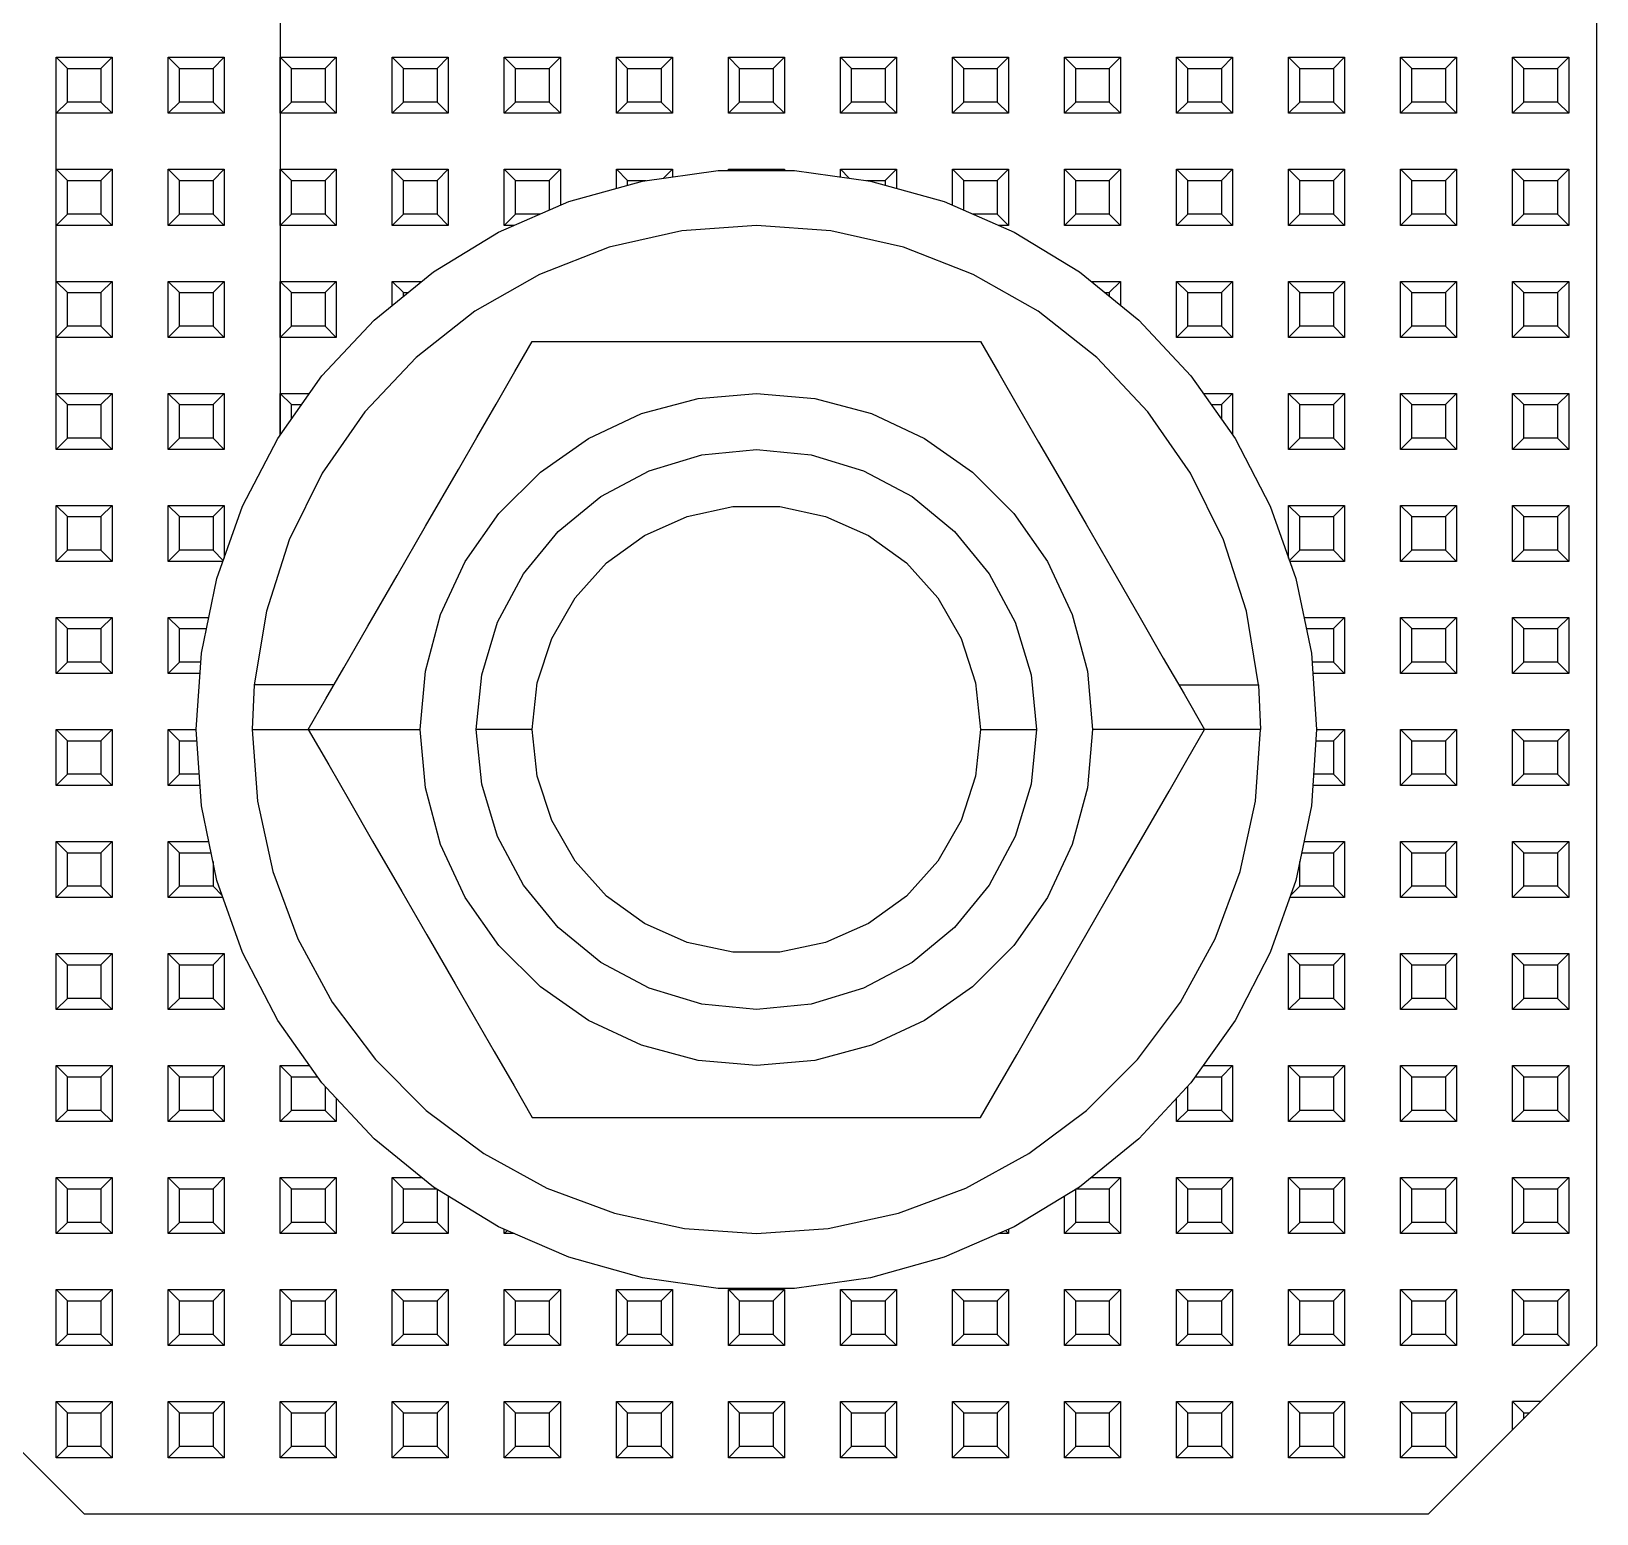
# Model space of a CAD drawing. Header units: millimetres. Extents: x 0 to 156, y 0 to 155.
# Drawn here: x 17.06 to 45, y 0 to 26.46 of the extents above; entities that cross this region are included whole.
import ezdxf

# ---------------------------------------------------------------- set-up
doc = ezdxf.new("R2010")
doc.units = ezdxf.units.MM

# ---------------------------------------------------------------- blocks, each defined once
blk = doc.blocks.new('CHINT_70dbcf6fe7c4519691b3c42ff544d895_FACE_0')
at = {"color": 7, "linetype": 'CONTINUOUS', "true_color": 0x40d9ff}
for p, q in [((17.7, 25.8), (17.5, 26)), ((17.5, 25), (17.5, 26)), ((17.5, 26), (18.5, 26)), ((18.3, 25.8), (18.5, 26)), ((18.5, 26), (18.5, 25)), ((19.7, 25.8), (19.5, 26)), ((19.5, 25), (19.5, 26)), ((19.5, 26), (20.5, 26)), ((20.3, 25.8), (20.5, 26)), ((20.5, 26), (20.5, 25)), ((21.7, 25.8), (21.5, 26)), ((21.5, 25), (21.5, 26)), ((21.5, 26), (22.5, 26)), ((22.3, 25.8), (22.5, 26)), ((22.5, 26), (22.5, 25)), ((23.7, 25.8), (23.5, 26)), ((23.5, 25), (23.5, 26)), ((23.5, 26), (24.5, 26)), ((24.3, 25.8), (24.5, 26)), ((24.5, 26), (24.5, 25)), ((25.7, 25.8), (25.5, 26)), ((25.5, 25), (25.5, 26)), ((25.5, 26), (26.5, 26)), ((26.3, 25.8), (26.5, 26)), ((26.5, 26), (26.5, 25)), ((27.7, 25.8), (27.5, 26)), ((27.5, 25), (27.5, 26)), ((27.5, 26), (28.5, 26)), ((28.3, 25.8), (28.5, 26)), ((28.5, 26), (28.5, 25)), ((29.7, 25.8), (29.5, 26)), ((29.5, 25), (29.5, 26)), ((29.5, 26), (30.5, 26)), ((30.3, 25.8), (30.5, 26)), ((30.5, 26), (30.5, 25)), ((31.7, 25.8), (31.5, 26)), ((31.5, 25), (31.5, 26)), ((31.5, 26), (32.5, 26)), ((32.3, 25.8), (32.5, 26)), ((32.5, 26), (32.5, 25)), ((33.7, 25.8), (33.5, 26)), ((33.5, 25), (33.5, 26)), ((33.5, 26), (34.5, 26)), ((34.3, 25.8), (34.5, 26)), ((34.5, 26), (34.5, 25)), ((35.7, 25.8), (35.5, 26)), ((35.5, 25), (35.5, 26)), ((35.5, 26), (36.5, 26)), ((36.3, 25.8), (36.5, 26)), ((36.5, 26), (36.5, 25)), ((37.7, 25.8), (37.5, 26)), ((37.5, 25), (37.5, 26)), ((37.5, 26), (38.5, 26)), ((38.3, 25.8), (38.5, 26)), ((38.5, 26), (38.5, 25)), ((39.7, 25.8), (39.5, 26)), ((39.5, 25), (39.5, 26)), ((39.5, 26), (40.5, 26)), ((40.3, 25.8), (40.5, 26)), ((40.5, 26), (40.5, 25)), ((41.7, 25.8), (41.5, 26)), ((41.5, 25), (41.5, 26)), ((41.5, 26), (42.5, 26)), ((42.3, 25.8), (42.5, 26)), ((42.5, 26), (42.5, 25)), ((43.7, 25.8), (43.5, 26)), ((43.5, 25), (43.5, 26)), ((43.5, 26), (44.5, 26)), ((44.3, 25.8), (44.5, 26)), ((44.5, 26), (44.5, 25)), ((17.7, 25.8), (18.3, 25.8)), ((17.7, 25.2), (17.7, 25.8)), ((18.3, 25.8), (18.3, 25.2)), ((19.7, 25.8), (20.3, 25.8)), ((19.7, 25.2), (19.7, 25.8)), ((20.3, 25.8), (20.3, 25.2)), ((21.7, 25.8), (22.3, 25.8)), ((21.7, 25.2), (21.7, 25.8)), ((22.3, 25.8), (22.3, 25.2)), ((23.7, 25.8), (24.3, 25.8)), ((23.7, 25.2), (23.7, 25.8)), ((24.3, 25.8), (24.3, 25.2)), ((25.7, 25.8), (26.3, 25.8)), ((25.7, 25.2), (25.7, 25.8)), ((26.3, 25.8), (26.3, 25.2)), ((27.7, 25.8), (28.3, 25.8)), ((27.7, 25.2), (27.7, 25.8)), ((28.3, 25.8), (28.3, 25.2)), ((29.7, 25.8), (30.3, 25.8)), ((29.7, 25.2), (29.7, 25.8)), ((30.3, 25.8), (30.3, 25.2)), ((31.7, 25.8), (32.3, 25.8)), ((31.7, 25.2), (31.7, 25.8)), ((32.3, 25.8), (32.3, 25.2)), ((33.7, 25.8), (34.3, 25.8)), ((33.7, 25.2), (33.7, 25.8)), ((34.3, 25.8), (34.3, 25.2)), ((35.7, 25.8), (36.3, 25.8)), ((35.7, 25.2), (35.7, 25.8)), ((36.3, 25.8), (36.3, 25.2)), ((37.7, 25.8), (38.3, 25.8)), ((37.7, 25.2), (37.7, 25.8)), ((38.3, 25.8), (38.3, 25.2)), ((39.7, 25.8), (40.3, 25.8)), ((39.7, 25.2), (39.7, 25.8)), ((40.3, 25.8), (40.3, 25.2)), ((41.7, 25.8), (42.3, 25.8)), ((41.7, 25.2), (41.7, 25.8)), ((42.3, 25.8), (42.3, 25.2)), ((43.7, 25.8), (44.3, 25.8)), ((43.7, 25.2), (43.7, 25.8)), ((44.3, 25.8), (44.3, 25.2)), ((17.7, 25.2), (17.5, 25)), ((18.3, 25.2), (17.7, 25.2)), ((18.3, 25.2), (18.5, 25)), ((19.7, 25.2), (19.5, 25)), ((20.3, 25.2), (19.7, 25.2)), ((20.3, 25.2), (20.5, 25)), ((21.7, 25.2), (21.5, 25)), ((22.3, 25.2), (21.7, 25.2)), ((22.3, 25.2), (22.5, 25)), ((23.7, 25.2), (23.5, 25)), ((24.3, 25.2), (23.7, 25.2)), ((24.3, 25.2), (24.5, 25)), ((25.7, 25.2), (25.5, 25)), ((26.3, 25.2), (25.7, 25.2)), ((26.3, 25.2), (26.5, 25)), ((27.7, 25.2), (27.5, 25)), ((28.3, 25.2), (27.7, 25.2)), ((28.3, 25.2), (28.5, 25)), ((29.7, 25.2), (29.5, 25)), ((30.3, 25.2), (29.7, 25.2)), ((30.3, 25.2), (30.5, 25)), ((31.7, 25.2), (31.5, 25)), ((32.3, 25.2), (31.7, 25.2)), ((32.3, 25.2), (32.5, 25)), ((33.7, 25.2), (33.5, 25)), ((34.3, 25.2), (33.7, 25.2)), ((34.3, 25.2), (34.5, 25)), ((35.7, 25.2), (35.5, 25)), ((36.3, 25.2), (35.7, 25.2)), ((36.3, 25.2), (36.5, 25)), ((37.7, 25.2), (37.5, 25)), ((38.3, 25.2), (37.7, 25.2)), ((38.3, 25.2), (38.5, 25)), ((39.7, 25.2), (39.5, 25)), ((40.3, 25.2), (39.7, 25.2)), ((40.3, 25.2), (40.5, 25)), ((41.7, 25.2), (41.5, 25)), ((42.3, 25.2), (41.7, 25.2)), ((42.3, 25.2), (42.5, 25)), ((43.7, 25.2), (43.5, 25)), ((44.3, 25.2), (43.7, 25.2)), ((44.3, 25.2), (44.5, 25)), ((17.5, 20), (17.5, 25)), ((18.5, 25), (17.5, 25)), ((20.5, 25), (19.5, 25)), ((22.5, 25), (21.5, 25)), ((24.5, 25), (23.5, 25)), ((26.5, 25), (25.5, 25)), ((28.5, 25), (27.5, 25)), ((30.5, 25), (29.5, 25)), ((32.5, 25), (31.5, 25)), ((34.5, 25), (33.5, 25)), ((36.5, 25), (35.5, 25)), ((38.5, 25), (37.5, 25)), ((40.5, 25), (39.5, 25)), ((42.5, 25), (41.5, 25)), ((44.5, 25), (43.5, 25)), ((17.7, 23.8), (17.5, 24)), ((17.5, 23), (17.5, 24)), ((17.5, 24), (18.5, 24)), ((17.7, 23.8), (18.3, 23.8)), ((17.7, 23.2), (17.7, 23.8)), ((18.3, 23.8), (18.5, 24)), ((18.3, 23.8), (18.3, 23.2)), ((18.5, 24), (18.5, 23)), ((19.7, 23.8), (19.5, 24)), ((19.5, 23), (19.5, 24)), ((19.5, 24), (20.5, 24)), ((19.7, 23.8), (20.3, 23.8)), ((19.7, 23.2), (19.7, 23.8)), ((20.3, 23.8), (20.5, 24)), ((20.3, 23.8), (20.3, 23.2)), ((20.5, 24), (20.5, 23)), ((21.7, 23.8), (21.5, 24)), ((21.5, 23), (21.5, 24)), ((21.5, 24), (22.5, 24)), ((21.7, 23.8), (22.3, 23.8)), ((21.7, 23.2), (21.7, 23.8)), ((22.3, 23.8), (22.5, 24)), ((22.3, 23.8), (22.3, 23.2)), ((22.5, 24), (22.5, 23)), ((23.7, 23.8), (23.5, 24)), ((23.5, 23), (23.5, 24)), ((23.5, 24), (24.5, 24)), ((23.7, 23.8), (24.3, 23.8)), ((23.7, 23.2), (23.7, 23.8)), ((24.3, 23.8), (24.5, 24)), ((24.3, 23.8), (24.3, 23.2)), ((24.5, 24), (24.5, 23)), ((25.7, 23.8), (25.5, 24)), ((25.5, 23), (25.5, 24)), ((25.5, 24), (26.5, 24)), ((25.7, 23.8), (26.3, 23.8)), ((25.7, 23.2), (25.7, 23.8)), ((26.3, 23.8), (26.5, 24)), ((26.3, 23.8), (26.3, 23.27)), ((26.5, 24), (26.5, 23.357)), ((27.7, 23.8), (27.5, 24)), ((27.5, 23.66), (27.5, 24)), ((27.5, 24), (28.5, 24)), ((27.7, 23.8), (28.032, 23.8)), ((27.7, 23.716), (27.7, 23.8)), ((28.343, 23.843), (28.5, 24)), ((28.5, 24), (28.5, 23.864)), ((29.523, 23.977), (29.5, 24)), ((29.5, 23.977), (29.5, 24)), ((29.5, 24), (30.5, 24)), ((30.477, 23.977), (30.5, 24)), ((30.5, 24), (30.5, 23.977)), ((31.657, 23.843), (31.5, 24)), ((31.5, 23.864), (31.5, 24)), ((31.5, 24), (32.5, 24)), ((31.968, 23.8), (32.3, 23.8)), ((32.3, 23.8), (32.5, 24)), ((32.3, 23.8), (32.3, 23.716)), ((32.5, 24), (32.5, 23.66)), ((33.7, 23.8), (33.5, 24)), ((33.5, 23.357), (33.5, 24)), ((33.5, 24), (34.5, 24)), ((33.7, 23.8), (34.3, 23.8)), ((33.7, 23.27), (33.7, 23.8)), ((34.3, 23.8), (34.5, 24)), ((34.3, 23.8), (34.3, 23.2)), ((34.5, 24), (34.5, 23)), ((35.7, 23.8), (35.5, 24)), ((35.5, 23), (35.5, 24)), ((35.5, 24), (36.5, 24)), ((35.7, 23.8), (36.3, 23.8)), ((35.7, 23.2), (35.7, 23.8)), ((36.3, 23.8), (36.5, 24)), ((36.3, 23.8), (36.3, 23.2)), ((36.5, 24), (36.5, 23)), ((37.7, 23.8), (37.5, 24)), ((37.5, 23), (37.5, 24)), ((37.5, 24), (38.5, 24)), ((37.7, 23.8), (38.3, 23.8)), ((37.7, 23.2), (37.7, 23.8)), ((38.3, 23.8), (38.5, 24)), ((38.3, 23.8), (38.3, 23.2)), ((38.5, 24), (38.5, 23)), ((39.7, 23.8), (39.5, 24)), ((39.5, 23), (39.5, 24)), ((39.5, 24), (40.5, 24)), ((39.7, 23.8), (40.3, 23.8)), ((39.7, 23.2), (39.7, 23.8)), ((40.3, 23.8), (40.5, 24)), ((40.3, 23.8), (40.3, 23.2)), ((40.5, 24), (40.5, 23)), ((41.7, 23.8), (41.5, 24)), ((41.5, 23), (41.5, 24)), ((41.5, 24), (42.5, 24)), ((41.7, 23.8), (42.3, 23.8)), ((41.7, 23.2), (41.7, 23.8)), ((42.3, 23.8), (42.5, 24)), ((42.3, 23.8), (42.3, 23.2)), ((42.5, 24), (42.5, 23)), ((43.7, 23.8), (43.5, 24)), ((43.5, 23), (43.5, 24)), ((43.5, 24), (44.5, 24)), ((43.7, 23.8), (44.3, 23.8)), ((43.7, 23.2), (43.7, 23.8)), ((44.3, 23.8), (44.5, 24)), ((44.3, 23.8), (44.3, 23.2)), ((44.5, 24), (44.5, 23)), ((17.7, 23.2), (17.5, 23)), ((18.3, 23.2), (17.7, 23.2)), ((18.3, 23.2), (18.5, 23)), ((19.7, 23.2), (19.5, 23)), ((20.3, 23.2), (19.7, 23.2)), ((20.3, 23.2), (20.5, 23)), ((21.7, 23.2), (21.5, 23)), ((22.3, 23.2), (21.7, 23.2)), ((22.3, 23.2), (22.5, 23)), ((23.7, 23.2), (23.5, 23)), ((24.3, 23.2), (23.7, 23.2)), ((24.3, 23.2), (24.5, 23)), ((25.7, 23.2), (25.5, 23)), ((26.139, 23.2), (25.7, 23.2)), ((34.3, 23.2), (33.861, 23.2)), ((34.3, 23.2), (34.5, 23)), ((35.7, 23.2), (35.5, 23)), ((36.3, 23.2), (35.7, 23.2)), ((36.3, 23.2), (36.5, 23)), ((37.7, 23.2), (37.5, 23)), ((38.3, 23.2), (37.7, 23.2)), ((38.3, 23.2), (38.5, 23)), ((39.7, 23.2), (39.5, 23)), ((40.3, 23.2), (39.7, 23.2)), ((40.3, 23.2), (40.5, 23)), ((41.7, 23.2), (41.5, 23)), ((42.3, 23.2), (41.7, 23.2)), ((42.3, 23.2), (42.5, 23)), ((43.7, 23.2), (43.5, 23)), ((44.3, 23.2), (43.7, 23.2)), ((44.3, 23.2), (44.5, 23)), ((18.5, 23), (17.5, 23)), ((20.5, 23), (19.5, 23)), ((22.5, 23), (21.5, 23)), ((24.5, 23), (23.5, 23)), ((25.678, 23), (25.5, 23)), ((34.5, 23), (34.322, 23)), ((36.5, 23), (35.5, 23)), ((38.5, 23), (37.5, 23)), ((40.5, 23), (39.5, 23)), ((42.5, 23), (41.5, 23)), ((44.5, 23), (43.5, 23)), ((17.7, 21.8), (17.5, 22)), ((17.5, 21), (17.5, 22)), ((17.5, 22), (18.5, 22)), ((17.7, 21.8), (18.3, 21.8)), ((17.7, 21.2), (17.7, 21.8)), ((18.3, 21.8), (18.5, 22)), ((18.3, 21.8), (18.3, 21.2)), ((18.5, 22), (18.5, 21)), ((19.7, 21.8), (19.5, 22)), ((19.5, 21), (19.5, 22)), ((19.5, 22), (20.5, 22)), ((19.7, 21.8), (20.3, 21.8)), ((19.7, 21.2), (19.7, 21.8)), ((20.3, 21.8), (20.5, 22)), ((20.3, 21.8), (20.3, 21.2)), ((20.5, 22), (20.5, 21)), ((21.7, 21.8), (21.5, 22)), ((21.5, 21), (21.5, 22)), ((21.5, 22), (22.5, 22)), ((21.7, 21.8), (22.3, 21.8)), ((21.7, 21.2), (21.7, 21.8)), ((22.3, 21.8), (22.5, 22)), ((22.3, 21.8), (22.3, 21.2)), ((22.5, 22), (22.5, 21)), ((23.7, 21.8), (23.5, 22)), ((23.5, 21.573), (23.5, 22)), ((23.5, 22), (24.025, 22)), ((23.7, 21.8), (23.779, 21.8)), ((23.7, 21.736), (23.7, 21.8)), ((35.975, 22), (36.5, 22)), ((36.221, 21.8), (36.3, 21.8)), ((36.3, 21.8), (36.5, 22)), ((36.3, 21.8), (36.3, 21.736)), ((36.5, 22), (36.5, 21.573)), ((37.7, 21.8), (37.5, 22)), ((37.5, 21), (37.5, 22)), ((37.5, 22), (38.5, 22)), ((37.7, 21.8), (38.3, 21.8)), ((37.7, 21.2), (37.7, 21.8)), ((38.3, 21.8), (38.5, 22)), ((38.3, 21.8), (38.3, 21.2)), ((38.5, 22), (38.5, 21)), ((39.7, 21.8), (39.5, 22)), ((39.5, 21), (39.5, 22)), ((39.5, 22), (40.5, 22)), ((39.7, 21.8), (40.3, 21.8)), ((39.7, 21.2), (39.7, 21.8)), ((40.3, 21.8), (40.5, 22)), ((40.3, 21.8), (40.3, 21.2)), ((40.5, 22), (40.5, 21)), ((41.7, 21.8), (41.5, 22)), ((41.5, 21), (41.5, 22)), ((41.5, 22), (42.5, 22)), ((41.7, 21.8), (42.3, 21.8)), ((41.7, 21.2), (41.7, 21.8)), ((42.3, 21.8), (42.5, 22)), ((42.3, 21.8), (42.3, 21.2)), ((42.5, 22), (42.5, 21)), ((43.7, 21.8), (43.5, 22)), ((43.5, 21), (43.5, 22)), ((43.5, 22), (44.5, 22)), ((43.7, 21.8), (44.3, 21.8)), ((43.7, 21.2), (43.7, 21.8)), ((44.3, 21.8), (44.5, 22)), ((44.3, 21.8), (44.3, 21.2)), ((44.5, 22), (44.5, 21)), ((17.7, 21.2), (17.5, 21)), ((18.5, 21), (17.5, 21)), ((18.3, 21.2), (17.7, 21.2)), ((18.3, 21.2), (18.5, 21)), ((19.7, 21.2), (19.5, 21)), ((20.5, 21), (19.5, 21)), ((20.3, 21.2), (19.7, 21.2)), ((20.3, 21.2), (20.5, 21)), ((21.7, 21.2), (21.5, 21)), ((22.5, 21), (21.5, 21)), ((22.3, 21.2), (21.7, 21.2)), ((22.3, 21.2), (22.5, 21)), ((37.7, 21.2), (37.5, 21)), ((38.5, 21), (37.5, 21)), ((38.3, 21.2), (37.7, 21.2)), ((38.3, 21.2), (38.5, 21)), ((39.7, 21.2), (39.5, 21)), ((40.5, 21), (39.5, 21)), ((40.3, 21.2), (39.7, 21.2)), ((40.3, 21.2), (40.5, 21)), ((41.7, 21.2), (41.5, 21)), ((42.5, 21), (41.5, 21)), ((42.3, 21.2), (41.7, 21.2)), ((42.3, 21.2), (42.5, 21)), ((43.7, 21.2), (43.5, 21)), ((44.5, 21), (43.5, 21)), ((44.3, 21.2), (43.7, 21.2)), ((44.3, 21.2), (44.5, 21)), ((17.7, 19.8), (17.5, 20)), ((17.5, 19), (17.5, 20)), ((17.5, 20), (18.5, 20)), ((18.3, 19.8), (18.5, 20)), ((18.5, 20), (18.5, 19)), ((19.7, 19.8), (19.5, 20)), ((19.5, 19), (19.5, 20)), ((19.5, 20), (20.5, 20)), ((20.3, 19.8), (20.5, 20)), ((20.5, 20), (20.5, 19)), ((37.977, 20), (38.5, 20)), ((38.3, 19.8), (38.5, 20)), ((38.5, 20), (38.5, 19.258)), ((39.7, 19.8), (39.5, 20)), ((39.5, 19), (39.5, 20)), ((39.5, 20), (40.5, 20)), ((40.3, 19.8), (40.5, 20)), ((40.5, 20), (40.5, 19)), ((41.7, 19.8), (41.5, 20)), ((41.5, 19), (41.5, 20)), ((41.5, 20), (42.5, 20)), ((42.3, 19.8), (42.5, 20)), ((42.5, 20), (42.5, 19)), ((43.7, 19.8), (43.5, 20)), ((43.5, 19), (43.5, 20)), ((43.5, 20), (44.5, 20)), ((44.3, 19.8), (44.5, 20)), ((44.5, 20), (44.5, 19)), ((17.7, 19.8), (18.3, 19.8)), ((17.7, 19.2), (17.7, 19.8)), ((18.3, 19.8), (18.3, 19.2)), ((19.7, 19.8), (20.3, 19.8)), ((19.7, 19.2), (19.7, 19.8)), ((20.3, 19.8), (20.3, 19.2)), ((21.7, 19.8), (21.882, 19.8)), ((21.7, 19.542), (21.7, 19.8)), ((38.118, 19.8), (38.3, 19.8)), ((38.3, 19.8), (38.3, 19.542)), ((39.7, 19.8), (40.3, 19.8)), ((39.7, 19.2), (39.7, 19.8)), ((40.3, 19.8), (40.3, 19.2)), ((41.7, 19.8), (42.3, 19.8)), ((41.7, 19.2), (41.7, 19.8)), ((42.3, 19.8), (42.3, 19.2)), ((43.7, 19.8), (44.3, 19.8)), ((43.7, 19.2), (43.7, 19.8)), ((44.3, 19.8), (44.3, 19.2)), ((17.7, 19.2), (17.5, 19)), ((18.3, 19.2), (17.7, 19.2)), ((18.3, 19.2), (18.5, 19)), ((19.7, 19.2), (19.5, 19)), ((20.3, 19.2), (19.7, 19.2)), ((20.3, 19.2), (20.5, 19)), ((39.7, 19.2), (39.5, 19)), ((40.3, 19.2), (39.7, 19.2)), ((40.3, 19.2), (40.5, 19)), ((41.7, 19.2), (41.5, 19)), ((42.3, 19.2), (41.7, 19.2)), ((42.3, 19.2), (42.5, 19)), ((43.7, 19.2), (43.5, 19)), ((44.3, 19.2), (43.7, 19.2)), ((44.3, 19.2), (44.5, 19)), ((18.5, 19), (17.5, 19)), ((20.5, 19), (19.5, 19)), ((40.5, 19), (39.5, 19)), ((42.5, 19), (41.5, 19)), ((44.5, 19), (43.5, 19)), ((17.7, 17.8), (17.5, 18)), ((17.5, 17), (17.5, 18)), ((17.5, 18), (18.5, 18)), ((18.3, 17.8), (18.5, 18)), ((18.5, 18), (18.5, 17)), ((19.7, 17.8), (19.5, 18)), ((19.5, 17), (19.5, 18)), ((19.5, 18), (20.5, 18)), ((20.3, 17.8), (20.5, 18)), ((20.5, 18), (20.5, 17.061)), ((39.7, 17.8), (39.5, 18)), ((39.5, 17.061), (39.5, 18)), ((39.5, 18), (40.5, 18)), ((40.3, 17.8), (40.5, 18)), ((40.5, 18), (40.5, 17)), ((41.7, 17.8), (41.5, 18)), ((41.5, 17), (41.5, 18)), ((41.5, 18), (42.5, 18)), ((42.3, 17.8), (42.5, 18)), ((42.5, 18), (42.5, 17)), ((43.7, 17.8), (43.5, 18)), ((43.5, 17), (43.5, 18)), ((43.5, 18), (44.5, 18)), ((44.3, 17.8), (44.5, 18)), ((44.5, 18), (44.5, 17)), ((17.7, 17.8), (18.3, 17.8)), ((17.7, 17.2), (17.7, 17.8)), ((18.3, 17.8), (18.3, 17.2)), ((19.7, 17.8), (20.3, 17.8)), ((19.7, 17.2), (19.7, 17.8)), ((20.3, 17.8), (20.3, 17.2)), ((39.7, 17.8), (40.3, 17.8)), ((39.7, 17.2), (39.7, 17.8)), ((40.3, 17.8), (40.3, 17.2)), ((41.7, 17.8), (42.3, 17.8)), ((41.7, 17.2), (41.7, 17.8)), ((42.3, 17.8), (42.3, 17.2)), ((43.7, 17.8), (44.3, 17.8)), ((43.7, 17.2), (43.7, 17.8)), ((44.3, 17.8), (44.3, 17.2)), ((17.7, 17.2), (17.5, 17)), ((18.3, 17.2), (17.7, 17.2)), ((18.3, 17.2), (18.5, 17)), ((19.7, 17.2), (19.5, 17)), ((20.3, 17.2), (19.7, 17.2)), ((20.3, 17.2), (20.484, 17.016)), ((39.7, 17.2), (39.516, 17.016)), ((40.3, 17.2), (39.7, 17.2)), ((40.3, 17.2), (40.5, 17)), ((41.7, 17.2), (41.5, 17)), ((42.3, 17.2), (41.7, 17.2)), ((42.3, 17.2), (42.5, 17)), ((43.7, 17.2), (43.5, 17)), ((44.3, 17.2), (43.7, 17.2)), ((44.3, 17.2), (44.5, 17)), ((18.5, 17), (17.5, 17)), ((20.478, 17), (19.5, 17)), ((40.5, 17), (39.522, 17)), ((42.5, 17), (41.5, 17)), ((44.5, 17), (43.5, 17)), ((17.7, 15.8), (17.5, 16)), ((17.5, 15), (17.5, 16)), ((17.5, 16), (18.5, 16)), ((18.3, 15.8), (18.5, 16)), ((18.5, 16), (18.5, 15)), ((19.7, 15.8), (19.5, 16)), ((19.5, 15), (19.5, 16)), ((19.5, 16), (20.226, 16)), ((39.774, 16), (40.5, 16)), ((40.3, 15.8), (40.5, 16)), ((40.5, 16), (40.5, 15)), ((41.7, 15.8), (41.5, 16)), ((41.5, 15), (41.5, 16)), ((41.5, 16), (42.5, 16)), ((42.3, 15.8), (42.5, 16)), ((42.5, 16), (42.5, 15)), ((43.7, 15.8), (43.5, 16)), ((43.5, 15), (43.5, 16)), ((43.5, 16), (44.5, 16)), ((44.3, 15.8), (44.5, 16)), ((44.5, 16), (44.5, 15)), ((17.7, 15.8), (18.3, 15.8)), ((17.7, 15.2), (17.7, 15.8)), ((18.3, 15.8), (18.3, 15.2)), ((19.7, 15.8), (20.184, 15.8)), ((19.7, 15.2), (19.7, 15.8)), ((39.816, 15.8), (40.3, 15.8)), ((40.3, 15.8), (40.3, 15.2)), ((41.7, 15.8), (42.3, 15.8)), ((41.7, 15.2), (41.7, 15.8)), ((42.3, 15.8), (42.3, 15.2)), ((43.7, 15.8), (44.3, 15.8)), ((43.7, 15.2), (43.7, 15.8)), ((44.3, 15.8), (44.3, 15.2)), ((17.7, 15.2), (17.5, 15)), ((18.3, 15.2), (17.7, 15.2)), ((18.3, 15.2), (18.5, 15)), ((19.7, 15.2), (19.5, 15)), ((20.082, 15.2), (19.7, 15.2)), ((40.3, 15.2), (39.918, 15.2)), ((40.3, 15.2), (40.5, 15)), ((41.7, 15.2), (41.5, 15)), ((42.3, 15.2), (41.7, 15.2)), ((42.3, 15.2), (42.5, 15)), ((43.7, 15.2), (43.5, 15)), ((44.3, 15.2), (43.7, 15.2)), ((44.3, 15.2), (44.5, 15)), ((18.5, 15), (17.5, 15)), ((20.068, 15), (19.5, 15)), ((40.5, 15), (39.932, 15)), ((42.5, 15), (41.5, 15)), ((44.5, 15), (43.5, 15)), ((17.7, 13.8), (17.5, 14)), ((17.5, 13), (17.5, 14)), ((17.5, 14), (18.5, 14)), ((18.3, 13.8), (18.5, 14)), ((18.5, 14), (18.5, 13)), ((19.7, 13.8), (19.5, 14)), ((19.5, 13), (19.5, 14)), ((19.5, 14), (20, 14)), ((26, 14), (25, 14)), ((34, 14), (35, 14)), ((40, 14), (40.5, 14)), ((40.3, 13.8), (40.5, 14)), ((40.5, 14), (40.5, 13)), ((41.7, 13.8), (41.5, 14)), ((41.5, 13), (41.5, 14)), ((41.5, 14), (42.5, 14)), ((42.3, 13.8), (42.5, 14)), ((42.5, 14), (42.5, 13)), ((43.7, 13.8), (43.5, 14)), ((43.5, 13), (43.5, 14)), ((43.5, 14), (44.5, 14)), ((44.3, 13.8), (44.5, 14)), ((44.5, 14), (44.5, 13)), ((17.7, 13.8), (18.3, 13.8)), ((17.7, 13.2), (17.7, 13.8)), ((18.3, 13.8), (18.3, 13.2)), ((19.7, 13.8), (20.014, 13.8)), ((19.7, 13.2), (19.7, 13.8)), ((39.986, 13.8), (40.3, 13.8)), ((40.3, 13.8), (40.3, 13.2)), ((41.7, 13.8), (42.3, 13.8)), ((41.7, 13.2), (41.7, 13.8)), ((42.3, 13.8), (42.3, 13.2)), ((43.7, 13.8), (44.3, 13.8)), ((43.7, 13.2), (43.7, 13.8)), ((44.3, 13.8), (44.3, 13.2)), ((17.7, 13.2), (17.5, 13)), ((18.3, 13.2), (17.7, 13.2)), ((18.3, 13.2), (18.5, 13)), ((19.7, 13.2), (19.5, 13)), ((20.055, 13.2), (19.7, 13.2)), ((40.3, 13.2), (39.945, 13.2)), ((40.3, 13.2), (40.5, 13)), ((41.7, 13.2), (41.5, 13)), ((42.3, 13.2), (41.7, 13.2)), ((42.3, 13.2), (42.5, 13)), ((43.7, 13.2), (43.5, 13)), ((44.3, 13.2), (43.7, 13.2)), ((44.3, 13.2), (44.5, 13)), ((18.5, 13), (17.5, 13)), ((20.068, 13), (19.5, 13)), ((40.5, 13), (39.932, 13)), ((42.5, 13), (41.5, 13)), ((44.5, 13), (43.5, 13)), ((17.7, 11.8), (17.5, 12)), ((17.5, 11), (17.5, 12)), ((17.5, 12), (18.5, 12)), ((17.7, 11.8), (18.3, 11.8)), ((17.7, 11.2), (17.7, 11.8)), ((18.3, 11.8), (18.5, 12)), ((18.3, 11.8), (18.3, 11.2)), ((18.5, 12), (18.5, 11)), ((19.7, 11.8), (19.5, 12)), ((19.5, 11), (19.5, 12)), ((19.5, 12), (20.226, 12)), ((19.7, 11.8), (20.267, 11.8)), ((19.7, 11.2), (19.7, 11.8)), ((39.733, 11.8), (40.3, 11.8)), ((39.774, 12), (40.5, 12)), ((40.3, 11.8), (40.5, 12)), ((40.3, 11.8), (40.3, 11.2)), ((40.5, 12), (40.5, 11)), ((41.7, 11.8), (41.5, 12)), ((41.5, 11), (41.5, 12)), ((41.5, 12), (42.5, 12)), ((41.7, 11.8), (42.3, 11.8)), ((41.7, 11.2), (41.7, 11.8)), ((42.3, 11.8), (42.5, 12)), ((42.3, 11.8), (42.3, 11.2)), ((42.5, 12), (42.5, 11)), ((43.7, 11.8), (43.5, 12)), ((43.5, 11), (43.5, 12)), ((43.5, 12), (44.5, 12)), ((43.7, 11.8), (44.3, 11.8)), ((43.7, 11.2), (43.7, 11.8)), ((44.3, 11.8), (44.5, 12)), ((44.3, 11.8), (44.3, 11.2)), ((44.5, 12), (44.5, 11)), ((20.3, 11.643), (20.3, 11.2)), ((39.7, 11.2), (39.7, 11.643)), ((17.7, 11.2), (17.5, 11)), ((18.3, 11.2), (17.7, 11.2)), ((18.3, 11.2), (18.5, 11)), ((19.7, 11.2), (19.5, 11)), ((20.3, 11.2), (19.7, 11.2)), ((20.3, 11.2), (20.466, 11.034)), ((39.7, 11.2), (39.534, 11.034)), ((40.3, 11.2), (39.7, 11.2)), ((40.3, 11.2), (40.5, 11)), ((41.7, 11.2), (41.5, 11)), ((42.3, 11.2), (41.7, 11.2)), ((42.3, 11.2), (42.5, 11)), ((43.7, 11.2), (43.5, 11)), ((44.3, 11.2), (43.7, 11.2)), ((44.3, 11.2), (44.5, 11)), ((18.5, 11), (17.5, 11)), ((20.478, 11), (19.5, 11)), ((40.5, 11), (39.522, 11)), ((42.5, 11), (41.5, 11)), ((44.5, 11), (43.5, 11)), ((17.7, 9.8), (17.5, 10)), ((17.5, 9), (17.5, 10)), ((17.5, 10), (18.5, 10)), ((17.7, 9.8), (18.3, 9.8)), ((17.7, 9.2), (17.7, 9.8)), ((18.3, 9.8), (18.5, 10)), ((18.3, 9.8), (18.3, 9.2)), ((18.5, 10), (18.5, 9)), ((19.7, 9.8), (19.5, 10)), ((19.5, 9), (19.5, 10)), ((19.5, 10), (20.5, 10)), ((19.7, 9.8), (20.3, 9.8)), ((19.7, 9.2), (19.7, 9.8)), ((20.3, 9.8), (20.5, 10)), ((20.3, 9.8), (20.3, 9.2)), ((20.5, 10), (20.5, 9)), ((39.7, 9.8), (39.5, 10)), ((39.5, 9), (39.5, 10)), ((39.5, 10), (40.5, 10)), ((39.7, 9.8), (40.3, 9.8)), ((39.7, 9.2), (39.7, 9.8)), ((40.3, 9.8), (40.5, 10)), ((40.3, 9.8), (40.3, 9.2)), ((40.5, 10), (40.5, 9)), ((41.7, 9.8), (41.5, 10)), ((41.5, 9), (41.5, 10)), ((41.5, 10), (42.5, 10)), ((41.7, 9.8), (42.3, 9.8)), ((41.7, 9.2), (41.7, 9.8)), ((42.3, 9.8), (42.5, 10)), ((42.3, 9.8), (42.3, 9.2)), ((42.5, 10), (42.5, 9)), ((43.7, 9.8), (43.5, 10)), ((43.5, 9), (43.5, 10)), ((43.5, 10), (44.5, 10)), ((43.7, 9.8), (44.3, 9.8)), ((43.7, 9.2), (43.7, 9.8)), ((44.3, 9.8), (44.5, 10)), ((44.3, 9.8), (44.3, 9.2)), ((44.5, 10), (44.5, 9)), ((17.7, 9.2), (17.5, 9)), ((18.5, 9), (17.5, 9)), ((18.3, 9.2), (17.7, 9.2)), ((18.3, 9.2), (18.5, 9)), ((19.7, 9.2), (19.5, 9)), ((20.5, 9), (19.5, 9)), ((20.3, 9.2), (19.7, 9.2)), ((20.3, 9.2), (20.5, 9)), ((39.7, 9.2), (39.5, 9)), ((40.5, 9), (39.5, 9)), ((40.3, 9.2), (39.7, 9.2)), ((40.3, 9.2), (40.5, 9)), ((41.7, 9.2), (41.5, 9)), ((42.5, 9), (41.5, 9)), ((42.3, 9.2), (41.7, 9.2)), ((42.3, 9.2), (42.5, 9)), ((43.7, 9.2), (43.5, 9)), ((44.5, 9), (43.5, 9)), ((44.3, 9.2), (43.7, 9.2)), ((44.3, 9.2), (44.5, 9)), ((17.7, 7.8), (17.5, 8)), ((17.5, 7), (17.5, 8)), ((17.5, 8), (18.5, 8)), ((18.3, 7.8), (18.5, 8)), ((18.5, 8), (18.5, 7)), ((19.7, 7.8), (19.5, 8)), ((19.5, 7), (19.5, 8)), ((19.5, 8), (20.5, 8)), ((20.3, 7.8), (20.5, 8)), ((20.5, 8), (20.5, 7)), ((21.7, 7.8), (21.5, 8)), ((21.5, 7), (21.5, 8)), ((21.5, 8), (22.023, 8)), ((37.977, 8), (38.5, 8)), ((38.3, 7.8), (38.5, 8)), ((38.5, 8), (38.5, 7)), ((39.7, 7.8), (39.5, 8)), ((39.5, 7), (39.5, 8)), ((39.5, 8), (40.5, 8)), ((40.3, 7.8), (40.5, 8)), ((40.5, 8), (40.5, 7)), ((41.7, 7.8), (41.5, 8)), ((41.5, 7), (41.5, 8)), ((41.5, 8), (42.5, 8)), ((42.3, 7.8), (42.5, 8)), ((42.5, 8), (42.5, 7)), ((43.7, 7.8), (43.5, 8)), ((43.5, 7), (43.5, 8)), ((43.5, 8), (44.5, 8)), ((44.3, 7.8), (44.5, 8)), ((44.5, 8), (44.5, 7)), ((17.7, 7.8), (18.3, 7.8)), ((17.7, 7.2), (17.7, 7.8)), ((18.3, 7.8), (18.3, 7.2)), ((19.7, 7.8), (20.3, 7.8)), ((19.7, 7.2), (19.7, 7.8)), ((20.3, 7.8), (20.3, 7.2)), ((21.7, 7.8), (22.165, 7.8)), ((21.7, 7.2), (21.7, 7.8)), ((22.3, 7.628), (22.3, 7.2)), ((37.7, 7.2), (37.7, 7.628)), ((37.835, 7.8), (38.3, 7.8)), ((38.3, 7.8), (38.3, 7.2)), ((39.7, 7.8), (40.3, 7.8)), ((39.7, 7.2), (39.7, 7.8)), ((40.3, 7.8), (40.3, 7.2)), ((41.7, 7.8), (42.3, 7.8)), ((41.7, 7.2), (41.7, 7.8)), ((42.3, 7.8), (42.3, 7.2)), ((43.7, 7.8), (44.3, 7.8)), ((43.7, 7.2), (43.7, 7.8)), ((44.3, 7.8), (44.3, 7.2)), ((22.5, 7.414), (22.5, 7)), ((37.5, 7), (37.5, 7.414)), ((17.7, 7.2), (17.5, 7)), ((18.5, 7), (17.5, 7)), ((18.3, 7.2), (17.7, 7.2)), ((18.3, 7.2), (18.5, 7)), ((19.7, 7.2), (19.5, 7)), ((20.5, 7), (19.5, 7)), ((20.3, 7.2), (19.7, 7.2)), ((20.3, 7.2), (20.5, 7)), ((21.7, 7.2), (21.5, 7)), ((22.5, 7), (21.5, 7)), ((22.3, 7.2), (21.7, 7.2)), ((22.3, 7.2), (22.5, 7)), ((37.7, 7.2), (37.5, 7)), ((38.5, 7), (37.5, 7)), ((38.3, 7.2), (37.7, 7.2)), ((38.3, 7.2), (38.5, 7)), ((39.7, 7.2), (39.5, 7)), ((40.5, 7), (39.5, 7)), ((40.3, 7.2), (39.7, 7.2)), ((40.3, 7.2), (40.5, 7)), ((41.7, 7.2), (41.5, 7)), ((42.5, 7), (41.5, 7)), ((42.3, 7.2), (41.7, 7.2)), ((42.3, 7.2), (42.5, 7)), ((43.7, 7.2), (43.5, 7)), ((44.5, 7), (43.5, 7)), ((44.3, 7.2), (43.7, 7.2)), ((44.3, 7.2), (44.5, 7)), ((17.7, 5.8), (17.5, 6)), ((17.5, 5), (17.5, 6)), ((17.5, 6), (18.5, 6)), ((18.3, 5.8), (18.5, 6)), ((18.5, 6), (18.5, 5)), ((19.7, 5.8), (19.5, 6)), ((19.5, 5), (19.5, 6)), ((19.5, 6), (20.5, 6)), ((20.3, 5.8), (20.5, 6)), ((20.5, 6), (20.5, 5)), ((21.7, 5.8), (21.5, 6)), ((21.5, 5), (21.5, 6)), ((21.5, 6), (22.5, 6)), ((22.3, 5.8), (22.5, 6)), ((22.5, 6), (22.5, 5)), ((23.7, 5.8), (23.5, 6)), ((23.5, 5), (23.5, 6)), ((23.5, 6), (24.025, 6)), ((35.975, 6), (36.5, 6)), ((36.3, 5.8), (36.5, 6)), ((36.5, 6), (36.5, 5)), ((37.7, 5.8), (37.5, 6)), ((37.5, 5), (37.5, 6)), ((37.5, 6), (38.5, 6)), ((38.3, 5.8), (38.5, 6)), ((38.5, 6), (38.5, 5)), ((39.7, 5.8), (39.5, 6)), ((39.5, 5), (39.5, 6)), ((39.5, 6), (40.5, 6)), ((40.3, 5.8), (40.5, 6)), ((40.5, 6), (40.5, 5)), ((41.7, 5.8), (41.5, 6)), ((41.5, 5), (41.5, 6)), ((41.5, 6), (42.5, 6)), ((42.3, 5.8), (42.5, 6)), ((42.5, 6), (42.5, 5)), ((43.7, 5.8), (43.5, 6)), ((43.5, 5), (43.5, 6)), ((43.5, 6), (44.5, 6)), ((44.3, 5.8), (44.5, 6)), ((44.5, 6), (44.5, 5)), ((17.7, 5.8), (18.3, 5.8)), ((17.7, 5.2), (17.7, 5.8)), ((18.3, 5.8), (18.3, 5.2)), ((19.7, 5.8), (20.3, 5.8)), ((19.7, 5.2), (19.7, 5.8)), ((20.3, 5.8), (20.3, 5.2)), ((21.7, 5.8), (22.3, 5.8)), ((21.7, 5.2), (21.7, 5.8)), ((22.3, 5.8), (22.3, 5.2)), ((23.7, 5.8), (24.283, 5.8)), ((23.7, 5.2), (23.7, 5.8)), ((24.3, 5.79), (24.3, 5.2)), ((24.5, 5.668), (24.5, 5)), ((35.5, 5), (35.5, 5.668)), ((35.7, 5.2), (35.7, 5.79)), ((35.717, 5.8), (36.3, 5.8)), ((36.3, 5.8), (36.3, 5.2)), ((37.7, 5.8), (38.3, 5.8)), ((37.7, 5.2), (37.7, 5.8)), ((38.3, 5.8), (38.3, 5.2)), ((39.7, 5.8), (40.3, 5.8)), ((39.7, 5.2), (39.7, 5.8)), ((40.3, 5.8), (40.3, 5.2)), ((41.7, 5.8), (42.3, 5.8)), ((41.7, 5.2), (41.7, 5.8)), ((42.3, 5.8), (42.3, 5.2)), ((43.7, 5.8), (44.3, 5.8)), ((43.7, 5.2), (43.7, 5.8)), ((44.3, 5.8), (44.3, 5.2)), ((17.7, 5.2), (17.5, 5)), ((18.3, 5.2), (17.7, 5.2)), ((18.3, 5.2), (18.5, 5)), ((19.7, 5.2), (19.5, 5)), ((20.3, 5.2), (19.7, 5.2)), ((20.3, 5.2), (20.5, 5)), ((21.7, 5.2), (21.5, 5)), ((22.3, 5.2), (21.7, 5.2)), ((22.3, 5.2), (22.5, 5)), ((23.7, 5.2), (23.5, 5)), ((24.3, 5.2), (23.7, 5.2)), ((24.3, 5.2), (24.5, 5)), ((25.5, 5), (25.5, 5.077)), ((25.554, 5.054), (25.5, 5)), ((34.446, 5.054), (34.5, 5)), ((34.5, 5.077), (34.5, 5)), ((35.7, 5.2), (35.5, 5)), ((36.3, 5.2), (35.7, 5.2)), ((36.3, 5.2), (36.5, 5)), ((37.7, 5.2), (37.5, 5)), ((38.3, 5.2), (37.7, 5.2)), ((38.3, 5.2), (38.5, 5)), ((39.7, 5.2), (39.5, 5)), ((40.3, 5.2), (39.7, 5.2)), ((40.3, 5.2), (40.5, 5)), ((41.7, 5.2), (41.5, 5)), ((42.3, 5.2), (41.7, 5.2)), ((42.3, 5.2), (42.5, 5)), ((43.7, 5.2), (43.5, 5)), ((44.3, 5.2), (43.7, 5.2)), ((44.3, 5.2), (44.5, 5)), ((18.5, 5), (17.5, 5)), ((20.5, 5), (19.5, 5)), ((22.5, 5), (21.5, 5)), ((24.5, 5), (23.5, 5)), ((25.678, 5), (25.5, 5)), ((34.5, 5), (34.322, 5)), ((36.5, 5), (35.5, 5)), ((38.5, 5), (37.5, 5)), ((40.5, 5), (39.5, 5)), ((42.5, 5), (41.5, 5)), ((44.5, 5), (43.5, 5)), ((17.7, 3.8), (17.5, 4)), ((17.5, 3), (17.5, 4)), ((17.5, 4), (18.5, 4)), ((18.3, 3.8), (18.5, 4)), ((18.5, 4), (18.5, 3)), ((19.7, 3.8), (19.5, 4)), ((19.5, 3), (19.5, 4)), ((19.5, 4), (20.5, 4)), ((20.3, 3.8), (20.5, 4)), ((20.5, 4), (20.5, 3)), ((21.7, 3.8), (21.5, 4)), ((21.5, 3), (21.5, 4)), ((21.5, 4), (22.5, 4)), ((22.3, 3.8), (22.5, 4)), ((22.5, 4), (22.5, 3)), ((23.7, 3.8), (23.5, 4)), ((23.5, 3), (23.5, 4)), ((23.5, 4), (24.5, 4)), ((24.3, 3.8), (24.5, 4)), ((24.5, 4), (24.5, 3)), ((25.7, 3.8), (25.5, 4)), ((25.5, 3), (25.5, 4)), ((25.5, 4), (26.5, 4)), ((26.3, 3.8), (26.5, 4)), ((26.5, 4), (26.5, 3)), ((27.7, 3.8), (27.5, 4)), ((27.5, 3), (27.5, 4)), ((27.5, 4), (28.5, 4)), ((28.3, 3.8), (28.5, 4)), ((28.5, 4), (28.5, 3)), ((29.7, 3.8), (29.5, 4)), ((29.5, 3), (29.5, 4)), ((29.5, 4), (30.5, 4)), ((30.3, 3.8), (30.5, 4)), ((30.5, 4), (30.5, 3)), ((31.7, 3.8), (31.5, 4)), ((31.5, 3), (31.5, 4)), ((31.5, 4), (32.5, 4)), ((32.3, 3.8), (32.5, 4)), ((32.5, 4), (32.5, 3)), ((33.7, 3.8), (33.5, 4)), ((33.5, 3), (33.5, 4)), ((33.5, 4), (34.5, 4)), ((34.3, 3.8), (34.5, 4)), ((34.5, 4), (34.5, 3)), ((35.7, 3.8), (35.5, 4)), ((35.5, 3), (35.5, 4)), ((35.5, 4), (36.5, 4)), ((36.3, 3.8), (36.5, 4)), ((36.5, 4), (36.5, 3)), ((37.7, 3.8), (37.5, 4)), ((37.5, 3), (37.5, 4)), ((37.5, 4), (38.5, 4)), ((38.3, 3.8), (38.5, 4)), ((38.5, 4), (38.5, 3)), ((39.7, 3.8), (39.5, 4)), ((39.5, 3), (39.5, 4)), ((39.5, 4), (40.5, 4)), ((40.3, 3.8), (40.5, 4)), ((40.5, 4), (40.5, 3)), ((41.7, 3.8), (41.5, 4)), ((41.5, 3), (41.5, 4)), ((41.5, 4), (42.5, 4)), ((42.3, 3.8), (42.5, 4)), ((42.5, 4), (42.5, 3)), ((43.7, 3.8), (43.5, 4)), ((43.5, 3), (43.5, 4)), ((43.5, 4), (44.5, 4)), ((44.3, 3.8), (44.5, 4)), ((44.5, 4), (44.5, 3)), ((17.7, 3.8), (18.3, 3.8)), ((17.7, 3.2), (17.7, 3.8)), ((18.3, 3.8), (18.3, 3.2)), ((19.7, 3.8), (20.3, 3.8)), ((19.7, 3.2), (19.7, 3.8)), ((20.3, 3.8), (20.3, 3.2)), ((21.7, 3.8), (22.3, 3.8)), ((21.7, 3.2), (21.7, 3.8)), ((22.3, 3.8), (22.3, 3.2)), ((23.7, 3.8), (24.3, 3.8)), ((23.7, 3.2), (23.7, 3.8)), ((24.3, 3.8), (24.3, 3.2)), ((25.7, 3.8), (26.3, 3.8)), ((25.7, 3.2), (25.7, 3.8)), ((26.3, 3.8), (26.3, 3.2)), ((27.7, 3.8), (28.3, 3.8)), ((27.7, 3.2), (27.7, 3.8)), ((28.3, 3.8), (28.3, 3.2)), ((29.7, 3.8), (30.3, 3.8)), ((29.7, 3.2), (29.7, 3.8)), ((30.3, 3.8), (30.3, 3.2)), ((31.7, 3.8), (32.3, 3.8)), ((31.7, 3.2), (31.7, 3.8)), ((32.3, 3.8), (32.3, 3.2)), ((33.7, 3.8), (34.3, 3.8)), ((33.7, 3.2), (33.7, 3.8)), ((34.3, 3.8), (34.3, 3.2)), ((35.7, 3.8), (36.3, 3.8)), ((35.7, 3.2), (35.7, 3.8)), ((36.3, 3.8), (36.3, 3.2)), ((37.7, 3.8), (38.3, 3.8)), ((37.7, 3.2), (37.7, 3.8)), ((38.3, 3.8), (38.3, 3.2)), ((39.7, 3.8), (40.3, 3.8)), ((39.7, 3.2), (39.7, 3.8)), ((40.3, 3.8), (40.3, 3.2)), ((41.7, 3.8), (42.3, 3.8)), ((41.7, 3.2), (41.7, 3.8)), ((42.3, 3.8), (42.3, 3.2)), ((43.7, 3.8), (44.3, 3.8)), ((43.7, 3.2), (43.7, 3.8)), ((44.3, 3.8), (44.3, 3.2)), ((17.7, 3.2), (17.5, 3)), ((18.3, 3.2), (17.7, 3.2)), ((18.3, 3.2), (18.5, 3)), ((19.7, 3.2), (19.5, 3)), ((20.3, 3.2), (19.7, 3.2)), ((20.3, 3.2), (20.5, 3)), ((21.7, 3.2), (21.5, 3)), ((22.3, 3.2), (21.7, 3.2)), ((22.3, 3.2), (22.5, 3)), ((23.7, 3.2), (23.5, 3)), ((24.3, 3.2), (23.7, 3.2)), ((24.3, 3.2), (24.5, 3)), ((25.7, 3.2), (25.5, 3)), ((26.3, 3.2), (25.7, 3.2)), ((26.3, 3.2), (26.5, 3)), ((27.7, 3.2), (27.5, 3)), ((28.3, 3.2), (27.7, 3.2)), ((28.3, 3.2), (28.5, 3)), ((29.7, 3.2), (29.5, 3)), ((30.3, 3.2), (29.7, 3.2)), ((30.3, 3.2), (30.5, 3)), ((31.7, 3.2), (31.5, 3)), ((32.3, 3.2), (31.7, 3.2)), ((32.3, 3.2), (32.5, 3)), ((33.7, 3.2), (33.5, 3)), ((34.3, 3.2), (33.7, 3.2)), ((34.3, 3.2), (34.5, 3)), ((35.7, 3.2), (35.5, 3)), ((36.3, 3.2), (35.7, 3.2)), ((36.3, 3.2), (36.5, 3)), ((37.7, 3.2), (37.5, 3)), ((38.3, 3.2), (37.7, 3.2)), ((38.3, 3.2), (38.5, 3)), ((39.7, 3.2), (39.5, 3)), ((40.3, 3.2), (39.7, 3.2)), ((40.3, 3.2), (40.5, 3)), ((41.7, 3.2), (41.5, 3)), ((42.3, 3.2), (41.7, 3.2)), ((42.3, 3.2), (42.5, 3)), ((43.7, 3.2), (43.5, 3)), ((44.3, 3.2), (43.7, 3.2)), ((44.3, 3.2), (44.5, 3)), ((18.5, 3), (17.5, 3)), ((20.5, 3), (19.5, 3)), ((22.5, 3), (21.5, 3)), ((24.5, 3), (23.5, 3)), ((26.5, 3), (25.5, 3)), ((28.5, 3), (27.5, 3)), ((30.5, 3), (29.5, 3)), ((32.5, 3), (31.5, 3)), ((34.5, 3), (33.5, 3)), ((36.5, 3), (35.5, 3)), ((38.5, 3), (37.5, 3)), ((40.5, 3), (39.5, 3)), ((42.5, 3), (41.5, 3)), ((44.5, 3), (43.5, 3)), ((17.7, 1.8), (17.5, 2)), ((17.5, 1), (17.5, 2)), ((17.5, 2), (18.5, 2)), ((18.3, 1.8), (18.5, 2)), ((18.5, 2), (18.5, 1)), ((19.7, 1.8), (19.5, 2)), ((19.5, 1), (19.5, 2)), ((19.5, 2), (20.5, 2)), ((20.3, 1.8), (20.5, 2)), ((20.5, 2), (20.5, 1)), ((21.7, 1.8), (21.5, 2)), ((21.5, 1), (21.5, 2)), ((21.5, 2), (22.5, 2)), ((22.3, 1.8), (22.5, 2)), ((22.5, 2), (22.5, 1)), ((23.7, 1.8), (23.5, 2)), ((23.5, 1), (23.5, 2)), ((23.5, 2), (24.5, 2)), ((24.3, 1.8), (24.5, 2)), ((24.5, 2), (24.5, 1)), ((25.7, 1.8), (25.5, 2)), ((25.5, 1), (25.5, 2)), ((25.5, 2), (26.5, 2)), ((26.3, 1.8), (26.5, 2)), ((26.5, 2), (26.5, 1)), ((27.7, 1.8), (27.5, 2)), ((27.5, 1), (27.5, 2)), ((27.5, 2), (28.5, 2)), ((28.3, 1.8), (28.5, 2)), ((28.5, 2), (28.5, 1)), ((29.7, 1.8), (29.5, 2)), ((29.5, 1), (29.5, 2)), ((29.5, 2), (30.5, 2)), ((30.3, 1.8), (30.5, 2)), ((30.5, 2), (30.5, 1)), ((31.7, 1.8), (31.5, 2)), ((31.5, 1), (31.5, 2)), ((31.5, 2), (32.5, 2)), ((32.3, 1.8), (32.5, 2)), ((32.5, 2), (32.5, 1)), ((33.7, 1.8), (33.5, 2)), ((33.5, 1), (33.5, 2)), ((33.5, 2), (34.5, 2)), ((34.3, 1.8), (34.5, 2)), ((34.5, 2), (34.5, 1)), ((35.7, 1.8), (35.5, 2)), ((35.5, 1), (35.5, 2)), ((35.5, 2), (36.5, 2)), ((36.3, 1.8), (36.5, 2)), ((36.5, 2), (36.5, 1)), ((37.7, 1.8), (37.5, 2)), ((37.5, 1), (37.5, 2)), ((37.5, 2), (38.5, 2)), ((38.3, 1.8), (38.5, 2)), ((38.5, 2), (38.5, 1)), ((39.7, 1.8), (39.5, 2)), ((39.5, 1), (39.5, 2)), ((39.5, 2), (40.5, 2)), ((40.3, 1.8), (40.5, 2)), ((40.5, 2), (40.5, 1)), ((41.7, 1.8), (41.5, 2)), ((41.5, 1), (41.5, 2)), ((41.5, 2), (42.5, 2)), ((42.3, 1.8), (42.5, 2)), ((42.5, 2), (42.5, 1)), ((43.7, 1.8), (43.5, 2)), ((17.7, 1.8), (18.3, 1.8)), ((17.7, 1.2), (17.7, 1.8)), ((18.3, 1.8), (18.3, 1.2)), ((19.7, 1.8), (20.3, 1.8)), ((19.7, 1.2), (19.7, 1.8)), ((20.3, 1.8), (20.3, 1.2)), ((21.7, 1.8), (22.3, 1.8)), ((21.7, 1.2), (21.7, 1.8)), ((22.3, 1.8), (22.3, 1.2)), ((23.7, 1.8), (24.3, 1.8)), ((23.7, 1.2), (23.7, 1.8)), ((24.3, 1.8), (24.3, 1.2)), ((25.7, 1.8), (26.3, 1.8)), ((25.7, 1.2), (25.7, 1.8)), ((26.3, 1.8), (26.3, 1.2)), ((27.7, 1.8), (28.3, 1.8)), ((27.7, 1.2), (27.7, 1.8)), ((28.3, 1.8), (28.3, 1.2)), ((29.7, 1.8), (30.3, 1.8)), ((29.7, 1.2), (29.7, 1.8)), ((30.3, 1.8), (30.3, 1.2)), ((31.7, 1.8), (32.3, 1.8)), ((31.7, 1.2), (31.7, 1.8)), ((32.3, 1.8), (32.3, 1.2)), ((33.7, 1.8), (34.3, 1.8)), ((33.7, 1.2), (33.7, 1.8)), ((34.3, 1.8), (34.3, 1.2)), ((35.7, 1.8), (36.3, 1.8)), ((35.7, 1.2), (35.7, 1.8)), ((36.3, 1.8), (36.3, 1.2)), ((37.7, 1.8), (38.3, 1.8)), ((37.7, 1.2), (37.7, 1.8)), ((38.3, 1.8), (38.3, 1.2)), ((39.7, 1.8), (40.3, 1.8)), ((39.7, 1.2), (39.7, 1.8)), ((40.3, 1.8), (40.3, 1.2)), ((41.7, 1.8), (42.3, 1.8)), ((41.7, 1.2), (41.7, 1.8)), ((42.3, 1.8), (42.3, 1.2)), ((43.7, 1.8), (43.8, 1.8)), ((43.7, 1.7), (43.7, 1.8)), ((43.7, 1.7), (43.8, 1.8)), ((17.7, 1.2), (17.5, 1)), ((18.3, 1.2), (17.7, 1.2)), ((18.3, 1.2), (18.5, 1)), ((19.7, 1.2), (19.5, 1)), ((20.3, 1.2), (19.7, 1.2)), ((20.3, 1.2), (20.5, 1)), ((21.7, 1.2), (21.5, 1)), ((22.3, 1.2), (21.7, 1.2)), ((22.3, 1.2), (22.5, 1)), ((23.7, 1.2), (23.5, 1)), ((24.3, 1.2), (23.7, 1.2)), ((24.3, 1.2), (24.5, 1)), ((25.7, 1.2), (25.5, 1)), ((26.3, 1.2), (25.7, 1.2)), ((26.3, 1.2), (26.5, 1)), ((27.7, 1.2), (27.5, 1)), ((28.3, 1.2), (27.7, 1.2)), ((28.3, 1.2), (28.5, 1)), ((29.7, 1.2), (29.5, 1)), ((30.3, 1.2), (29.7, 1.2)), ((30.3, 1.2), (30.5, 1)), ((31.7, 1.2), (31.5, 1)), ((32.3, 1.2), (31.7, 1.2)), ((32.3, 1.2), (32.5, 1)), ((33.7, 1.2), (33.5, 1)), ((34.3, 1.2), (33.7, 1.2)), ((34.3, 1.2), (34.5, 1)), ((35.7, 1.2), (35.5, 1)), ((36.3, 1.2), (35.7, 1.2)), ((36.3, 1.2), (36.5, 1)), ((37.7, 1.2), (37.5, 1)), ((38.3, 1.2), (37.7, 1.2)), ((38.3, 1.2), (38.5, 1)), ((39.7, 1.2), (39.5, 1)), ((40.3, 1.2), (39.7, 1.2)), ((40.3, 1.2), (40.5, 1)), ((41.7, 1.2), (41.5, 1)), ((42.3, 1.2), (41.7, 1.2)), ((42.3, 1.2), (42.5, 1)), ((18.5, 1), (17.5, 1)), ((20.5, 1), (19.5, 1)), ((22.5, 1), (21.5, 1)), ((24.5, 1), (23.5, 1)), ((26.5, 1), (25.5, 1)), ((28.5, 1), (27.5, 1)), ((30.5, 1), (29.5, 1)), ((32.5, 1), (31.5, 1)), ((34.5, 1), (33.5, 1)), ((36.5, 1), (35.5, 1)), ((38.5, 1), (37.5, 1)), ((40.5, 1), (39.5, 1)), ((42.5, 1), (41.5, 1))]:
    blk.add_line(p, q, dxfattribs=at)
for points in [[(44, 2), (45, 3), (45, 32.5)], [(21.5, 32), (21.5, 19.258), (21.5, 20)], [(20, 14), (20.093, 15.362), (20.371, 16.698), (20.828, 17.984), (21.456, 19.196), (22.243, 20.311), (23.174, 21.308), (24.233, 22.17), (25.399, 22.879), (26.651, 23.423), (27.965, 23.791), (29.318, 23.977), (30.682, 23.977), (32.035, 23.791), (33.349, 23.423), (34.601, 22.879), (35.767, 22.17), (36.826, 21.308), (37.757, 20.311), (38.544, 19.196), (39.172, 17.984), (39.629, 16.698), (39.907, 15.362), (40, 14)], [(38.964, 14.8), (38.748, 16.115), (38.34, 17.383), (37.749, 18.577), (36.988, 19.671), (36.075, 20.641), (35.028, 21.465), (33.87, 22.125), (32.628, 22.608), (31.329, 22.901), (30, 23), (28.671, 22.901), (27.372, 22.608), (26.13, 22.125), (24.972, 21.465), (23.925, 20.641), (23.012, 19.671), (22.251, 18.577), (21.66, 17.383), (21.252, 16.115), (21.036, 14.8)], [(22, 14), (22.315, 14.545), (22.634, 15.099), (23.063, 15.842), (23.587, 16.748), (24.096, 17.63), (24.681, 18.644), (25.011, 19.215), (25.353, 19.807), (25.69, 20.391), (26, 20.928), (26.652, 20.928), (27.354, 20.928), (28.051, 20.928), (28.733, 20.928), (29.806, 20.928), (30.876, 20.928), (31.644, 20.928), (32.423, 20.928), (33.241, 20.928), (34, 20.928), (34.326, 20.363), (34.681, 19.748), (35.038, 19.13), (35.38, 18.538), (35.884, 17.664), (36.332, 16.89), (36.851, 15.991), (37.264, 15.274), (37.634, 14.634), (38, 14)], [(21.7, 19.8), (21.5, 20), (22.023, 20)], [(24, 14), (24.091, 15.042), (24.362, 16.052), (24.804, 17), (25.404, 17.857), (26.143, 18.596), (27, 19.196), (27.948, 19.638), (28.958, 19.909), (30, 20), (31.042, 19.909), (32.052, 19.638), (33, 19.196), (33.857, 18.596), (34.596, 17.857), (35.196, 17), (35.638, 16.052), (35.909, 15.042), (36, 14)], [(25, 14), (25.096, 14.975), (25.381, 15.913), (25.843, 16.778), (26.464, 17.536), (27.222, 18.157), (28.087, 18.619), (29.025, 18.904), (30, 19), (30.975, 18.904), (31.913, 18.619), (32.778, 18.157), (33.536, 17.536), (34.157, 16.778), (34.619, 15.913), (34.904, 14.975), (35, 14)], [(26, 14), (26.087, 14.832), (26.346, 15.627), (26.764, 16.351), (27.323, 16.973), (28, 17.464), (28.764, 17.804), (29.582, 17.978), (30.418, 17.978), (31.236, 17.804), (32, 17.464), (32.677, 16.973), (33.236, 16.351), (33.654, 15.627), (33.913, 14.832), (34, 14)], [(22.462, 14.8), (21.036, 14.8), (21, 14), (23.309, 14), (24, 14)], [(37.538, 14.8), (38.964, 14.8), (39, 14), (36.691, 14), (36, 14)], [(40, 14), (39.907, 12.638), (39.629, 11.302), (39.172, 10.016), (38.544, 8.804), (37.757, 7.689), (36.826, 6.692), (35.767, 5.83), (34.601, 5.121), (33.349, 4.577), (32.035, 4.209), (30.682, 4.023), (29.318, 4.023), (27.965, 4.209), (26.651, 4.577), (25.399, 5.121), (24.233, 5.83), (23.174, 6.692), (22.243, 7.689), (21.456, 8.804), (20.828, 10.016), (20.371, 11.302), (20.093, 12.638), (20, 14)], [(21, 14), (21.092, 12.719), (21.365, 11.464), (21.813, 10.261), (22.429, 9.134), (23.198, 8.106), (24.106, 7.198), (25.134, 6.429), (26.261, 5.813), (27.464, 5.365), (28.719, 5.092), (30, 5), (31.281, 5.092), (32.536, 5.365), (33.739, 5.813), (34.866, 6.429), (35.894, 7.198), (36.802, 8.106), (37.571, 9.134), (38.187, 10.261), (38.635, 11.464), (38.908, 12.719), (39, 14)], [(22, 14), (22.366, 13.366), (22.736, 12.726), (23.149, 12.009), (23.668, 11.11), (24.116, 10.336), (24.62, 9.462), (24.962, 8.87), (25.319, 8.252), (25.674, 7.637), (26, 7.072), (26.759, 7.072), (27.577, 7.072), (28.356, 7.072), (29.124, 7.072), (30.194, 7.072), (31.267, 7.072), (31.949, 7.072), (32.646, 7.072), (33.348, 7.072), (34, 7.072), (34.31, 7.609), (34.647, 8.193), (34.989, 8.785), (35.319, 9.356), (35.904, 10.37), (36.413, 11.252), (36.937, 12.158), (37.366, 12.901), (37.685, 13.455), (38, 14)], [(22, 14), (22.636, 14), (23.309, 14)], [(36, 14), (35.909, 12.958), (35.638, 11.948), (35.196, 11), (34.596, 10.143), (33.857, 9.404), (33, 8.804), (32.052, 8.362), (31.042, 8.091), (30, 8), (28.958, 8.091), (27.948, 8.362), (27, 8.804), (26.143, 9.404), (25.404, 10.143), (24.804, 11), (24.362, 11.948), (24.091, 12.958), (24, 14)], [(35, 14), (34.904, 13.025), (34.619, 12.087), (34.157, 11.222), (33.536, 10.464), (32.778, 9.843), (31.913, 9.381), (30.975, 9.096), (30, 9), (29.025, 9.096), (28.087, 9.381), (27.222, 9.843), (26.464, 10.464), (25.843, 11.222), (25.381, 12.087), (25.096, 13.025), (25, 14)], [(34, 14), (33.913, 13.168), (33.654, 12.373), (33.236, 11.649), (32.677, 11.027), (32, 10.536), (31.236, 10.196), (30.418, 10.022), (29.582, 10.022), (28.764, 10.196), (28, 10.536), (27.323, 11.027), (26.764, 11.649), (26.346, 12.373), (26.087, 13.168), (26, 14)], [(38, 14), (37.364, 14), (36.691, 14)], [(43.8, 1.8), (44, 2), (43.5, 2)], [(43.7, 1.7), (43.5, 1.5), (43.5, 2)], [(16.5, 1.5), (18, 0), (42, 0), (43.5, 1.5)]]:
    blk.add_lwpolyline(points, dxfattribs=at)
blk = doc.blocks.new('CHINT_70dbcf6fe7c4519691b3c42ff544d895')
at = {"true_color": 0x40d9ff}
blk.add_blockref('CHINT_70dbcf6fe7c4519691b3c42ff544d895_FACE_0', (0, 0), dxfattribs=at)

msp = doc.modelspace()

# ---------------------------------------------------------------- block references
at = {"true_color": 0x40d9ff}
msp.add_blockref('CHINT_70dbcf6fe7c4519691b3c42ff544d895', (0, 0), dxfattribs=at)

doc.saveas('drawing.dxf')
